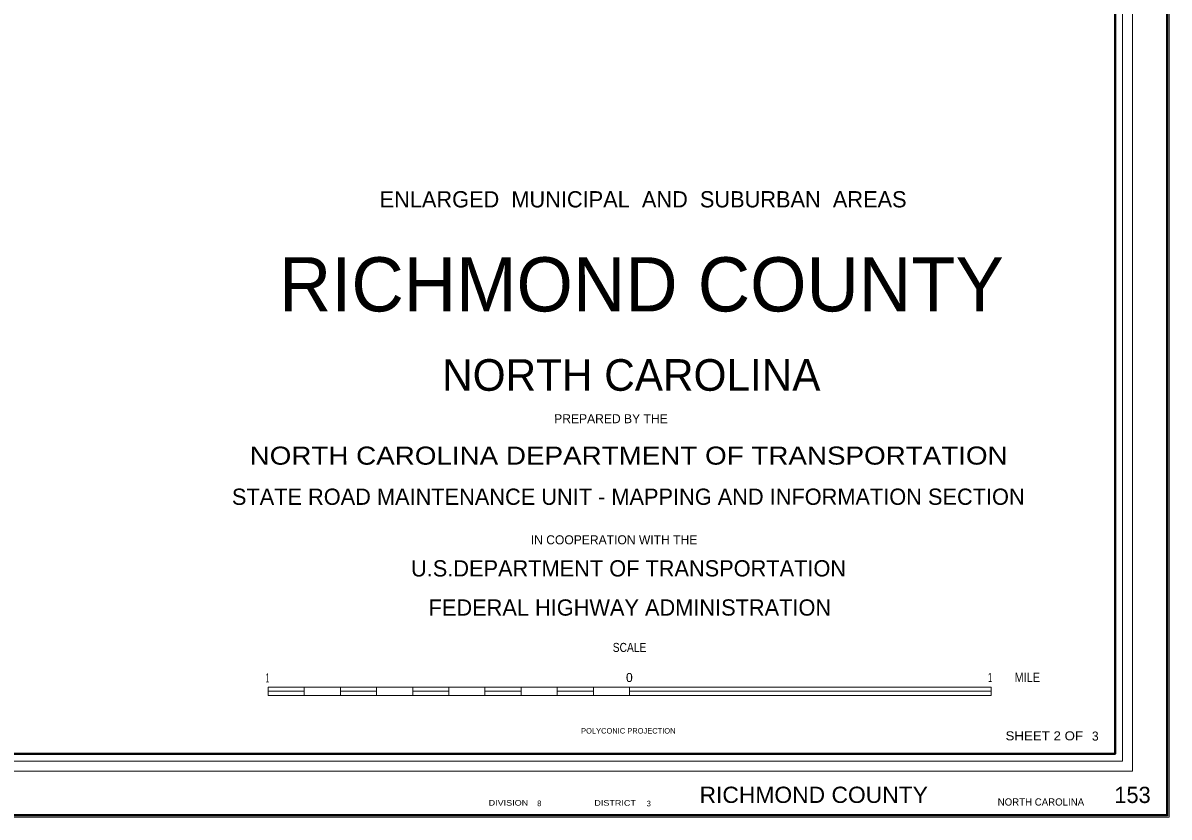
# Model space of a CAD drawing. Extents: x 498587 to 595585, y 110228 to 294329.
# Drawn here: x 575171 to 595585, y 175428 to 189578 of the extents above; entities that cross this region are included whole.
import ezdxf
from ezdxf.enums import TextEntityAlignment as Align

# ---------------------------------------------------------------- set-up
doc = ezdxf.new("R2010")
doc.units = 0
doc.header["$LTSCALE"] = 50
doc.header["$PDMODE"] = 32
doc.header["$PDSIZE"] = 25
doc.layers.add('1', color=7, linetype='Continuous', lineweight=25)
doc.layers.add('20', color=7, linetype='Continuous', lineweight=40)
doc.layers.add('12', color=7, linetype='Continuous')

msp = doc.modelspace()

# ---------------------------------------------------------------- linework, layer by layer
at = {"layer": '1', "lineweight": 13}
msp.add_lwpolyline([(595584.93, 175428.17), (498954.28, 175428.17), (498954.28, 231825.22), (595584.93, 231825.22)], close=True, dxfattribs=at)
at = {"layer": '1'}
msp.add_point((595549.93, 175463.18), dxfattribs=at)
at = {"layer": '20', "lineweight": 13}
for p, q in [((579538.8, 177596.02), (579538.8, 177745.77)), ((579538.8, 177745.77), (585976.18, 177745.77)), ((579538.8, 177670.9), (580182.54, 177670.9)), ((580182.54, 177596.02), (580182.54, 177745.77)), ((580826.27, 177596.02), (580826.27, 177745.77)), ((580826.27, 177670.9), (581470.01, 177670.9)), ((581470.01, 177596.02), (581470.01, 177745.77)), ((582113.75, 177596.02), (582113.75, 177745.77)), ((582113.75, 177670.9), (582757.49, 177670.9)), ((582757.49, 177596.02), (582757.49, 177745.77)), ((583401.22, 177596.02), (583401.22, 177745.77)), ((583401.22, 177670.9), (584044.96, 177670.9)), ((584044.96, 177596.02), (584044.96, 177745.77)), ((584688.7, 177596.02), (584688.7, 177745.77)), ((584688.7, 177670.9), (585332.44, 177670.9)), ((585332.44, 177596.02), (585332.44, 177745.77)), ((585976.17, 177670.9), (592413.55, 177670.9)), ((579538.8, 177596.02), (585976.18, 177596.02))]:
    msp.add_line(p, q, dxfattribs=at)
at = {"layer": '20'}
for points in [[(498989.29, 231790.22), (595549.93, 231790.22), (595549.93, 175463.18), (498989.29, 175463.18)], [(502177.14, 230681.25), (594624.42, 230681.25), (594624.42, 176554.89), (502177.14, 176554.89)]]:
    msp.add_lwpolyline(points, close=True, dxfattribs=at)
at = {"layer": '20', "lineweight": 13}
msp.add_lwpolyline([(501867.95, 231006.72), (501867.95, 176245.61), (502046.5, 176424.28), (502046.5, 230811.89), (594755.03, 230811.89), (594755.03, 176424.28), (502046.5, 176424.28), (501867.95, 176245.61), (594933.61, 176245.61), (594933.61, 231006.72)], close=True, dxfattribs=at)
for points in [[(585976.17, 177596.02), (592413.55, 177596.02), (592413.55, 177745.77)], [(585976.17, 177596.02), (585976.17, 177745.77), (592413.55, 177745.77)]]:
    msp.add_lwpolyline(points, dxfattribs=at)

# ---------------------------------------------------------------- texts
at = {"layer": '12'}
for s, height, rotation, p in [('ENLARGED  MUNICIPAL  AND  SUBURBAN  AREAS', 289.7, 0.002, (586216.9, 186290.91)), ('NORTH CAROLINA', 563.3, 0.007, (586006.99, 183023.92)), ('PREPARED BY THE', 161, 0.006, (585644.2, 182446.12)), ('STATE ROAD MAINTENANCE UNIT - MAPPING AND INFORMATION SECTION', 289.7, 0.002, (585953.11, 180991.71)), ('IN COOPERATION WITH THE', 161, 0.007, (585699.88, 180288.37)), ('U.S.DEPARTMENT OF TRANSPORTATION', 289.7, 0.006, (585957.9, 179715.36)), ('FEDERAL HIGHWAY ADMINISTRATION', 289.7, 0.006, (585981.6, 179017.5))]:
    msp.add_text(s, height=height, rotation=rotation, dxfattribs=at).set_placement(p, align=Align.CENTER)
msp.add_text('    RICHMOND COUNTY   ', height=965.6, dxfattribs=at).set_placement((586006.95, 184437.68), align=Align.CENTER)
at = {"layer": '12', "width": 1.15}
msp.add_text('NORTH CAROLINA DEPARTMENT OF TRANSPORTATION', height=321.8, rotation=0.007, dxfattribs=at).set_placement((585959.4, 181707.83), align=Align.CENTER)
at = {"layer": '20'}
for s, height, width, p in [('SCALE', 161, 0.85, (585975.97, 178370.74)), ('1', 161, 0.5, (579527.31, 177826.4)), ('1', 161, 0.5, (592397.96, 177837.35)), ('MILE', 161, 0.9, (593060.34, 177837.54)), ('SHEET 2 OF', 160.9, 1.1, (593362.29, 176795.19)), ('RICHMOND COUNTY    ', 289.7, 1.05, (589481.74, 175680.47)), ('DIVISION', 100, 1.2, (583818.26, 175632.13)), ('DISTRICT', 100, 1.2, (585718.62, 175629.83))]:
    msp.add_text(s, height=height, dxfattribs=dict(at, width=width)).set_placement(p, align=Align.CENTER)
for s, height, p in [('0', 161, (585972.28, 177834.7)), ('3  ', 160.9, (594330.4, 176791.28)), ('153', 289.7, (594934.05, 175679.13))]:
    msp.add_text(s, height=height, dxfattribs=at).set_placement(p, align=Align.CENTER)
msp.add_text('POLYCONIC PROJECTION', height=96.56, rotation=0.001, dxfattribs=at).set_placement((585953.69, 176916.82), align=Align.CENTER)
for s, height, p in [('NORTH CAROLINA', 128.7, (592532.69, 175633.03)), (' 8', 100, (584293.98, 175622.88)), (' 3', 100, (586243.71, 175619.43))]:
    msp.add_text(s, height=height, dxfattribs=at).set_placement(p)

doc.saveas('drawing.dxf')
